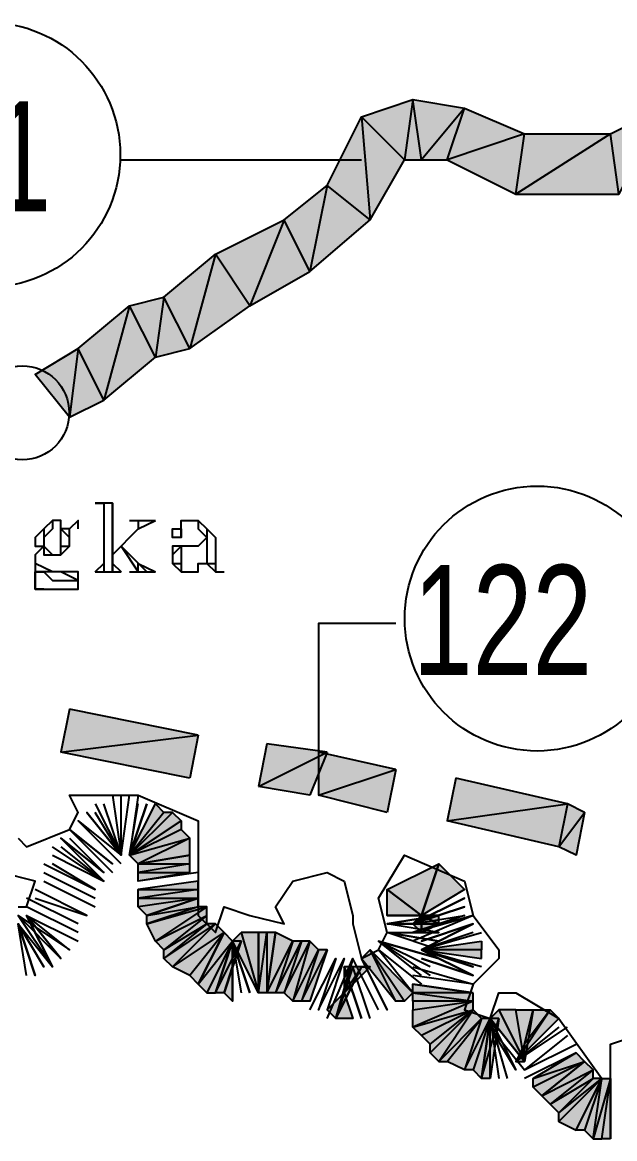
# Model space of a CAD drawing. Header units: millimetres. Extents: x 658 to 813, y 806 to 883.
# Drawn here: x 784.5124 to 784.7222, y 862.676 to 863.0712 of the extents above; entities that cross this region are included whole.
import ezdxf

# ---------------------------------------------------------------- set-up
doc = ezdxf.new("R2010")
doc.units = ezdxf.units.MM
doc.header["$LTSCALE"] = 0.1
doc.linetypes.add('atContinuous2', pattern=[0])
for name, color, linetype in [('KLEKTOR1', 7, 'Continuous'), ('LINK NAS BARU', 7, 'Continuous'), ('LINK SN', 7, 'Continuous'), ('PANTAI', 7, 'Continuous'), ('pantai1', 7, 'Continuous'), ('RENC-JL-SN', 7, 'Continuous'), ('SYMBOL', 7, 'Continuous'), ('TEXT', 8, 'Continuous'), ('zat_Mask_solid', 7, 'Continuous')]:
    doc.layers.add(name, color=color, linetype=linetype)
doc.styles.add('Style2', font='arial.ttf', dxfattribs={"height": 0.2})

msp = doc.modelspace()

# ---------------------------------------------------------------- hatches: boundary and pattern name
at = {"layer": 'KLEKTOR1'}
h = msp.add_hatch(color=7, dxfattribs=at)
h.paths.add_polyline_path([(784.6629, 863.02259), (784.66898, 863.04083), (784.65378, 863.02259)], flags=17)
h.paths.add_polyline_path([(784.66898, 863.04083), (784.65378, 863.02259), (784.65074, 863.04387)])
msp.add_hatch(color=7, dxfattribs=at).paths.add_polyline_path([(784.7389, 863.04083), (784.7237, 863.01043), (784.72066, 863.03171)])
h = msp.add_hatch(color=7, dxfattribs=at)
h.paths.add_polyline_path([(784.7237, 863.01043), (784.72066, 863.03171), (784.68722, 863.01043)])
h.paths.add_polyline_path([(784.72066, 863.03171), (784.68722, 863.01043), (784.69026, 863.03171)], flags=17)
at = {"layer": 'pantai1'}
for points in [[(784.55954, 862.79458), (784.56258, 862.79154), (784.55042, 862.77634)], [(784.56866, 862.7885), (784.56866, 862.78546), (784.55042, 862.77634)], [(784.56866, 862.78546), (784.55042, 862.77634), (784.5717, 862.78242)], [(784.5717, 862.77634), (784.55346, 862.7733), (784.5717, 862.7733)], [(784.65378, 862.75506), (784.65986, 862.7733), (784.66898, 862.76418)], [(784.57474, 862.76722), (784.55346, 862.76418), (784.57474, 862.76418)], [(784.57474, 862.76114), (784.5565, 862.75506), (784.57474, 862.7581)], [(784.65378, 862.75506), (784.64162, 862.75506), (784.64162, 862.76418)], [(784.65378, 862.75506), (784.65074, 862.75202), (784.65378, 862.74898)], [(784.65378, 862.75506), (784.65986, 862.75202), (784.65986, 862.75506)], [(784.58386, 862.74898), (784.57474, 862.73074), (784.5869, 862.74594)], [(784.5869, 862.73682), (784.58994, 862.74594), (784.5869, 862.74594)], [(784.6325, 862.73986), (784.64466, 862.72466), (784.63554, 862.7429)], [(784.5869, 862.73682), (784.5869, 862.72466), (784.58386, 862.7277)], [(784.62642, 862.7277), (784.6325, 862.73682), (784.62642, 862.73682)], [(784.62946, 862.73074), (784.6325, 862.73682), (784.63554, 862.73682)], [(784.62946, 862.73074), (784.62034, 862.72162), (784.62338, 862.71858)], [(784.67202, 862.7277), (784.65074, 862.7277), (784.65074, 862.73074)], [(784.67202, 862.72466), (784.65074, 862.71554), (784.65074, 862.72162)], [(784.69026, 862.70946), (784.6933, 862.72162), (784.69938, 862.72162)], [(784.66898, 862.70034), (784.6629, 862.70338), (784.67506, 862.71858)], [(784.7085, 862.70642), (784.6933, 862.6973), (784.71154, 862.70338)], [(784.71154, 862.70338), (784.69634, 862.69122), (784.71458, 862.70034)]]:
    msp.add_hatch(color=7, dxfattribs=at).paths.add_polyline_path(points)
h = msp.add_hatch(color=7, dxfattribs=at)
h.paths.add_polyline_path([(784.56258, 862.79154), (784.55042, 862.77634), (784.56562, 862.79154)], flags=16)
h.paths.add_polyline_path([(784.55042, 862.77634), (784.56562, 862.79154), (784.56866, 862.7885)])
h = msp.add_hatch(color=7, dxfattribs=at)
h.paths.add_polyline_path([(784.55042, 862.77634), (784.5717, 862.78242), (784.55346, 862.7733)])
h.paths.add_polyline_path([(784.5717, 862.78242), (784.55346, 862.7733), (784.5717, 862.77634)], flags=17)
h = msp.add_hatch(color=7, dxfattribs=at)
h.paths.add_polyline_path([(784.55346, 862.7733), (784.5717, 862.7733), (784.55346, 862.77026)], flags=16)
h.paths.add_polyline_path([(784.5717, 862.7733), (784.55346, 862.77026), (784.5717, 862.77026)])
h = msp.add_hatch(color=7, dxfattribs=at)
h.paths.add_polyline_path([(784.55346, 862.76418), (784.57474, 862.76418), (784.55346, 862.76114)], flags=16)
h.paths.add_polyline_path([(784.57474, 862.76418), (784.55346, 862.76114), (784.57474, 862.76114)])
h = msp.add_hatch(color=7, dxfattribs=at)
h.paths.add_polyline_path([(784.55346, 862.76114), (784.57474, 862.76114), (784.55346, 862.7581)], flags=16)
h.paths.add_polyline_path([(784.57474, 862.76114), (784.55346, 862.7581), (784.5565, 862.75506)])
h = msp.add_hatch(color=7, dxfattribs=at)
h.paths.add_polyline_path([(784.5565, 862.75506), (784.57474, 862.7581), (784.5565, 862.75202)], flags=16)
h.paths.add_polyline_path([(784.57474, 862.7581), (784.5565, 862.75202), (784.57778, 862.7581)], flags=16)
h.paths.add_polyline_path([(784.5565, 862.75202), (784.57778, 862.7581), (784.55954, 862.74594)])
h.paths.add_polyline_path([(784.57778, 862.7581), (784.55954, 862.74594), (784.57778, 862.75506)], flags=17)
h = msp.add_hatch(color=7, dxfattribs=at)
h.paths.add_polyline_path([(784.55954, 862.74594), (784.57778, 862.75506), (784.56258, 862.7429)])
h.paths.add_polyline_path([(784.57778, 862.75506), (784.56258, 862.7429), (784.57778, 862.75202)], flags=17)
h = msp.add_hatch(color=7, dxfattribs=at)
h.paths.add_polyline_path([(784.56258, 862.7429), (784.57778, 862.75202), (784.56258, 862.73986)], flags=16)
h.paths.add_polyline_path([(784.57778, 862.75202), (784.56258, 862.73986), (784.58082, 862.75202)], flags=16)
h.paths.add_polyline_path([(784.56258, 862.73986), (784.58082, 862.75202), (784.56562, 862.73682)])
h = msp.add_hatch(color=7, dxfattribs=at)
h.paths.add_polyline_path([(784.5869, 862.74594), (784.58994, 862.74898), (784.59602, 862.7277)])
h.paths.add_polyline_path([(784.58994, 862.74898), (784.59602, 862.7277), (784.59602, 862.74898)], flags=17)
h = msp.add_hatch(color=7, dxfattribs=at)
h.paths.add_polyline_path([(784.59602, 862.74898), (784.59602, 862.7277), (784.59906, 862.74898)], flags=16)
h.paths.add_polyline_path([(784.59602, 862.7277), (784.59906, 862.74898), (784.59906, 862.7277)])
h = msp.add_hatch(color=7, dxfattribs=at)
h.paths.add_polyline_path([(784.6021, 862.74898), (784.59906, 862.7277), (784.60818, 862.74594)])
h.paths.add_polyline_path([(784.59906, 862.7277), (784.60818, 862.74594), (784.6021, 862.7277)], flags=17)
h = msp.add_hatch(color=7, dxfattribs=at)
h.paths.add_polyline_path([(784.57474, 862.73074), (784.5869, 862.74594), (784.57778, 862.7277)])
h.paths.add_polyline_path([(784.5869, 862.74594), (784.57778, 862.7277), (784.58082, 862.7277)], flags=17)
h = msp.add_hatch(color=7, dxfattribs=at)
h.paths.add_polyline_path([(784.5869, 862.74594), (784.58082, 862.7277), (784.58994, 862.74594)], flags=16)
h.paths.add_polyline_path([(784.58082, 862.7277), (784.58994, 862.74594), (784.58386, 862.7277)])
h = msp.add_hatch(color=7, dxfattribs=at)
h.paths.add_polyline_path([(784.60818, 862.74594), (784.6021, 862.7277), (784.61122, 862.74594)], flags=16)
h.paths.add_polyline_path([(784.6021, 862.7277), (784.61122, 862.74594), (784.60514, 862.7277)])
h = msp.add_hatch(color=7, dxfattribs=at)
h.paths.add_polyline_path([(784.61122, 862.74594), (784.60514, 862.7277), (784.61426, 862.74594)], flags=16)
h.paths.add_polyline_path([(784.60514, 862.7277), (784.61426, 862.74594), (784.60818, 862.72466)])
h = msp.add_hatch(color=7, dxfattribs=at)
h.paths.add_polyline_path([(784.61426, 862.74594), (784.60818, 862.72466), (784.6173, 862.7429)])
h.paths.add_polyline_path([(784.60818, 862.72466), (784.6173, 862.7429), (784.61122, 862.72466)], flags=17)
h = msp.add_hatch(color=7, dxfattribs=at)
h.paths.add_polyline_path([(784.67506, 862.74594), (784.67506, 862.7429), (784.65378, 862.7429)])
h.paths.add_polyline_path([(784.67506, 862.7429), (784.65378, 862.7429), (784.67506, 862.73986)])
h = msp.add_hatch(color=7, dxfattribs=at)
h.paths.add_polyline_path([(784.6173, 862.7429), (784.61122, 862.72466), (784.62034, 862.7429)], flags=16)
h.paths.add_polyline_path([(784.61122, 862.72466), (784.62034, 862.7429), (784.61426, 862.72466)])
h = msp.add_hatch(color=7, dxfattribs=at)
h.paths.add_polyline_path([(784.64466, 862.72466), (784.63554, 862.7429), (784.6477, 862.72466)], flags=16)
h.paths.add_polyline_path([(784.63554, 862.7429), (784.6477, 862.72466), (784.65074, 862.7277)])
h = msp.add_hatch(color=7, dxfattribs=at)
h.paths.add_polyline_path([(784.67202, 862.7277), (784.65074, 862.7277), (784.67202, 862.72466)], flags=17)
h.paths.add_polyline_path([(784.65074, 862.7277), (784.67202, 862.72466), (784.65074, 862.72466)], flags=17)
h = msp.add_hatch(color=7, dxfattribs=at)
h.paths.add_polyline_path([(784.65986, 862.70338), (784.67202, 862.72162), (784.65682, 862.70642)])
h.paths.add_polyline_path([(784.67202, 862.72162), (784.65682, 862.70642), (784.65682, 862.70946)], flags=17)
h = msp.add_hatch(color=7, dxfattribs=at)
h.paths.add_polyline_path([(784.6629, 862.70338), (784.67506, 862.71858), (784.65986, 862.70338)], flags=17)
h.paths.add_polyline_path([(784.67506, 862.71858), (784.65986, 862.70338), (784.67202, 862.72162)])
h = msp.add_hatch(color=7, dxfattribs=at)
h.paths.add_polyline_path([(784.6781, 862.71858), (784.68114, 862.72162), (784.69026, 862.70338)])
h.paths.add_polyline_path([(784.68114, 862.72162), (784.69026, 862.70338), (784.68722, 862.72162)], flags=17)
h = msp.add_hatch(color=7, dxfattribs=at)
h.paths.add_polyline_path([(784.67506, 862.71858), (784.66898, 862.70034), (784.6781, 862.71858)], flags=16)
h.paths.add_polyline_path([(784.66898, 862.70034), (784.6781, 862.71858), (784.67202, 862.70034)])
h = msp.add_hatch(color=7, dxfattribs=at)
h.paths.add_polyline_path([(784.6781, 862.71858), (784.67506, 862.6973), (784.68114, 862.71858)], flags=16)
h.paths.add_polyline_path([(784.67506, 862.6973), (784.68114, 862.71858), (784.6781, 862.6973)])
h = msp.add_hatch(color=7, dxfattribs=at)
h.paths.add_polyline_path([(784.6933, 862.6973), (784.71154, 862.70338), (784.6933, 862.69426)], flags=17)
h.paths.add_polyline_path([(784.71154, 862.70338), (784.6933, 862.69426), (784.69634, 862.69122)])
h = msp.add_hatch(color=7, dxfattribs=at)
h.paths.add_polyline_path([(784.69634, 862.69122), (784.71458, 862.70034), (784.69938, 862.68818)])
h.paths.add_polyline_path([(784.71458, 862.70034), (784.69938, 862.68818), (784.71458, 862.6973)], flags=17)
h = msp.add_hatch(color=7, dxfattribs=at)
h.paths.add_polyline_path([(784.71458, 862.6973), (784.70242, 862.68514), (784.71762, 862.6973)], flags=16)
h.paths.add_polyline_path([(784.70242, 862.68514), (784.71762, 862.6973), (784.70242, 862.6821)], flags=17)
h.paths.add_polyline_path([(784.71762, 862.6973), (784.70242, 862.6821), (784.7085, 862.67906)])
h = msp.add_hatch(color=7, dxfattribs=at)
h.paths.add_polyline_path([(784.72066, 862.67602), (784.71762, 862.67602), (784.72066, 862.6973)], flags=0)
h.paths.add_polyline_path([(784.71762, 862.67602), (784.72066, 862.6973), (784.71458, 862.67602)], flags=17)
h.paths.add_polyline_path([(784.72066, 862.6973), (784.71458, 862.67602), (784.71762, 862.6973)], flags=17)
at = {"layer": 'RENC-JL-SN'}
h = msp.add_hatch(color=7, dxfattribs=at)
h.paths.add_polyline_path([(784.52914, 862.82802), (784.5261, 862.81282), (784.57474, 862.8189)])
h.paths.add_polyline_path([(784.5261, 862.81282), (784.57474, 862.8189), (784.5717, 862.8037)])
h = msp.add_hatch(color=7, dxfattribs=at)
h.paths.add_polyline_path([(784.59906, 862.81586), (784.59602, 862.80066), (784.62034, 862.81282)])
h.paths.add_polyline_path([(784.59602, 862.80066), (784.62034, 862.81282), (784.61426, 862.79762)])
h = msp.add_hatch(color=7, dxfattribs=at)
h.paths.add_polyline_path([(784.6173, 862.81282), (784.6173, 862.79762), (784.64466, 862.80674)])
h.paths.add_polyline_path([(784.6173, 862.79762), (784.64466, 862.80674), (784.64162, 862.79154)])
for points in [[(784.66594, 862.8037), (784.6629, 862.7885), (784.70546, 862.79458)], [(784.6629, 862.7885), (784.70546, 862.79458), (784.70242, 862.77938)], [(784.70546, 862.79458), (784.70242, 862.77938), (784.71154, 862.79154)], [(784.70242, 862.77938), (784.71154, 862.79154), (784.7085, 862.77634)]]:
    msp.add_hatch(color=7, dxfattribs=at).paths.add_polyline_path(points)
at = {"layer": 'zat_Mask_solid'}
for points in [[(784.65074, 863.04387), (784.6477, 863.02259), (784.6325, 863.03779)], [(784.65378, 863.02259), (784.65074, 863.04387), (784.6477, 863.02259)], [(784.6325, 863.03779), (784.63554, 863.00131), (784.62034, 863.01347)], [(784.6477, 863.02259), (784.6325, 863.03779), (784.63554, 863.00131)], [(784.69026, 863.03171), (784.6629, 863.02259), (784.66898, 863.04083)], [(784.68722, 863.01043), (784.69026, 863.03171), (784.6629, 863.02259)], [(784.62034, 863.01347), (784.61426, 862.98307), (784.60514, 863.00131)], [(784.63554, 863.00131), (784.62034, 863.01347), (784.61426, 862.98307)], [(784.60514, 863.00131), (784.59298, 862.97091), (784.58082, 862.98915)], [(784.61426, 862.98307), (784.60514, 863.00131), (784.59298, 862.97091)], [(784.58082, 862.98915), (784.5717, 862.95571), (784.56258, 862.97395)], [(784.59298, 862.97091), (784.58082, 862.98915), (784.5717, 862.95571)], [(784.55042, 862.97091), (784.5413, 862.93747), (784.53218, 862.95571)], [(784.55954, 862.95267), (784.55042, 862.97091), (784.5413, 862.93747)], [(784.56258, 862.97395), (784.55954, 862.95267), (784.55042, 862.97091)], [(784.5717, 862.95571), (784.56258, 862.97395), (784.55954, 862.95267)], [(784.53218, 862.95571), (784.52914, 862.93139), (784.51698, 862.94659)], [(784.5413, 862.93747), (784.53218, 862.95571), (784.52914, 862.93139)], [(784.65378, 862.75506), (784.64162, 862.76418), (784.65986, 862.7733)], [(784.55346, 862.77026), (784.5717, 862.77026), (784.55346, 862.76722)], [(784.65378, 862.75506), (784.65378, 862.74898), (784.65986, 862.75202)], [(784.58082, 862.75202), (784.56562, 862.73682), (784.58386, 862.74898)], [(784.56562, 862.73682), (784.58386, 862.74898), (784.5717, 862.73378)], [(784.58386, 862.74898), (784.5717, 862.73378), (784.57474, 862.73074)], [(784.59906, 862.74898), (784.59906, 862.7277), (784.6021, 862.74898)], [(784.62946, 862.73074), (784.63554, 862.73682), (784.6325, 862.73682)], [(784.62946, 862.73074), (784.62338, 862.71858), (784.62034, 862.72162)], [(784.62642, 862.7277), (784.62946, 862.71858), (784.62338, 862.71858)], [(784.67202, 862.72466), (784.65074, 862.72466), (784.65074, 862.72162)], [(784.67202, 862.72466), (784.65074, 862.71554), (784.67202, 862.72162)], [(784.65074, 862.71554), (784.67202, 862.72162), (784.65378, 862.7125)], [(784.67202, 862.72162), (784.65378, 862.7125), (784.65682, 862.70946)], [(784.69026, 862.70338), (784.68722, 862.72162), (784.6933, 862.72162)], [(784.69938, 862.72162), (784.70242, 862.71858), (784.68722, 862.70338)], [(784.6781, 862.71858), (784.67202, 862.70034), (784.67506, 862.6973)], [(784.69026, 862.70946), (784.68722, 862.70338), (784.69026, 862.70338)], [(784.69938, 862.68818), (784.71458, 862.6973), (784.70242, 862.68514)], [(784.71762, 862.6973), (784.71154, 862.67906), (784.7085, 862.67906)], [(784.71458, 862.67602), (784.71762, 862.6973), (784.71154, 862.67906)]]:
    msp.add_hatch(color=7, dxfattribs=at).paths.add_polyline_path(points)

# ---------------------------------------------------------------- linework, layer by layer
at = {"layer": 'KLEKTOR1', "color": 7}
for points in [[(784.65074, 863.04387), (784.6477, 863.02259), (784.6325, 863.03779), (784.65074, 863.04387)], [(784.65378, 863.02259), (784.65074, 863.04387), (784.6477, 863.02259), (784.65378, 863.02259)], [(784.66898, 863.04083), (784.65378, 863.02259), (784.65074, 863.04387), (784.66898, 863.04083)], [(784.6325, 863.03779), (784.63554, 863.00131), (784.62034, 863.01347), (784.6325, 863.03779)], [(784.6477, 863.02259), (784.6325, 863.03779), (784.63554, 863.00131), (784.6477, 863.02259)], [(784.6629, 863.02259), (784.66898, 863.04083), (784.65378, 863.02259), (784.6629, 863.02259)], [(784.69026, 863.03171), (784.6629, 863.02259), (784.66898, 863.04083), (784.69026, 863.03171)], [(784.7389, 863.04083), (784.7237, 863.01043), (784.72066, 863.03171), (784.7389, 863.04083)], [(784.68722, 863.01043), (784.69026, 863.03171), (784.6629, 863.02259), (784.68722, 863.01043)], [(784.7237, 863.01043), (784.72066, 863.03171), (784.68722, 863.01043), (784.7237, 863.01043)], [(784.72066, 863.03171), (784.68722, 863.01043), (784.69026, 863.03171), (784.72066, 863.03171)], [(784.62034, 863.01347), (784.61426, 862.98307), (784.60514, 863.00131), (784.62034, 863.01347)], [(784.63554, 863.00131), (784.62034, 863.01347), (784.61426, 862.98307), (784.63554, 863.00131)], [(784.60514, 863.00131), (784.59298, 862.97091), (784.58082, 862.98915), (784.60514, 863.00131)], [(784.61426, 862.98307), (784.60514, 863.00131), (784.59298, 862.97091), (784.61426, 862.98307)], [(784.58082, 862.98915), (784.5717, 862.95571), (784.56258, 862.97395), (784.58082, 862.98915)], [(784.59298, 862.97091), (784.58082, 862.98915), (784.5717, 862.95571), (784.59298, 862.97091)], [(784.55042, 862.97091), (784.5413, 862.93747), (784.53218, 862.95571), (784.55042, 862.97091)], [(784.55954, 862.95267), (784.55042, 862.97091), (784.5413, 862.93747), (784.55954, 862.95267)], [(784.56258, 862.97395), (784.55954, 862.95267), (784.55042, 862.97091), (784.56258, 862.97395)], [(784.5717, 862.95571), (784.56258, 862.97395), (784.55954, 862.95267), (784.5717, 862.95571)], [(784.53218, 862.95571), (784.52914, 862.93139), (784.51698, 862.94659), (784.53218, 862.95571)], [(784.5413, 862.93747), (784.53218, 862.95571), (784.52914, 862.93139), (784.5413, 862.93747)]]:
    msp.add_lwpolyline(points, dxfattribs=at)
at = {"layer": 'LINK NAS BARU', "color": 7}
msp.add_lwpolyline([(784.54738, 863.02259), (784.6325, 863.02259)], dxfattribs=at)
at = {"layer": 'LINK NAS BARU', "color": 7, "linetype": 'atContinuous2'}
msp.add_circle((784.50018, 863.02433), 0.0469, dxfattribs=at)
at = {"layer": 'LINK SN', "color": 7}
msp.add_lwpolyline([(784.64466, 862.85842), (784.6173, 862.85842), (784.6173, 862.80066)], dxfattribs=at)
at = {"layer": 'LINK SN', "color": 7, "linetype": 'atContinuous2'}
msp.add_circle((784.69474, 862.86016), 0.0469, dxfattribs=at)
at = {"layer": 'PANTAI', "color": 7}
for points in [[(784.5109, 862.78242), (784.51394, 862.77938), (784.52914, 862.78546), (784.53218, 862.79154), (784.52914, 862.79762), (784.53522, 862.79762), (784.55346, 862.79762), (784.57474, 862.7885), (784.57474, 862.75506), (784.58082, 862.74898), (784.58386, 862.7581), (784.59298, 862.75506), (784.60514, 862.75202), (784.6021, 862.7581), (784.60818, 862.76722), (784.62034, 862.77026), (784.62642, 862.76722), (784.62946, 862.75506), (784.62946, 862.75202), (784.6325, 862.73986), (784.63858, 862.7429), (784.64162, 862.74898), (784.63858, 862.76114), (784.6477, 862.77634), (784.66898, 862.76722), (784.67202, 862.75506), (784.68114, 862.7429), (784.68114, 862.73986), (784.67202, 862.73074), (784.66898, 862.72162), (784.6781, 862.71858), (784.68114, 862.7277), (784.68722, 862.7277), (784.70242, 862.71858), (784.71762, 862.6973), (784.72066, 862.6973), (784.72066, 862.70946), (784.72978, 862.7125)], [(784.5109, 862.7581), (784.51394, 862.7581), (784.51698, 862.76722), (784.50482, 862.77026)]]:
    msp.add_lwpolyline(points, dxfattribs=at)
at = {"layer": 'pantai1', "color": 7, "linetype": 'atContinuous2'}
for p, q in [((784.5869, 862.74594), (784.58994, 862.74898)), ((784.58994, 862.74898), (784.59602, 862.7277)), ((784.58994, 862.74898), (784.59602, 862.7277)), ((784.59602, 862.74898), (784.58994, 862.74898)), ((784.59602, 862.7277), (784.59602, 862.74898)), ((784.5869, 862.74594), (784.58082, 862.7277)), ((784.58082, 862.7277), (784.58994, 862.74594)), ((784.58082, 862.7277), (784.58994, 862.74594)), ((784.58994, 862.74594), (784.58386, 862.7277)), ((784.58994, 862.74594), (784.5869, 862.74594)), ((784.59602, 862.7277), (784.5869, 862.74594)), ((784.65378, 862.7429), (784.67506, 862.74594)), ((784.67506, 862.74594), (784.67506, 862.7429)), ((784.67506, 862.7429), (784.65378, 862.7429)), ((784.67506, 862.7429), (784.65378, 862.7429)), ((784.65378, 862.7429), (784.67506, 862.73986)), ((784.67506, 862.73986), (784.67506, 862.7429)), ((784.58386, 862.7277), (784.58082, 862.7277)), ((784.6781, 862.71858), (784.67506, 862.6973)), ((784.67506, 862.6973), (784.68114, 862.71858)), ((784.67506, 862.6973), (784.68114, 862.71858)), ((784.68114, 862.71858), (784.6781, 862.71858)), ((784.68114, 862.71858), (784.6781, 862.6973)), ((784.6781, 862.6973), (784.67506, 862.6973))]:
    msp.add_line(p, q, dxfattribs=at)
at = {"layer": 'pantai1', "color": 7}
for points in [[(784.54434, 862.79762), (784.54738, 862.77634), (784.54738, 862.79762)], [(784.54738, 862.77634), (784.55042, 862.79762)], [(784.55346, 862.79762), (784.55042, 862.77634), (784.55346, 862.79458)], [(784.53826, 862.79458), (784.54738, 862.77634), (784.5413, 862.79458)], [(784.5565, 862.79458), (784.55042, 862.77634), (784.5565, 862.79458)], [(784.55954, 862.79458), (784.56258, 862.79154), (784.55042, 862.77634), (784.55954, 862.79458)], [(784.54738, 862.7733), (784.53218, 862.7885), (784.54738, 862.77634), (784.53522, 862.79154), (784.54738, 862.77634), (784.53826, 862.79154)], [(784.56258, 862.79154), (784.55042, 862.77634), (784.56562, 862.79154), (784.56258, 862.79154)], [(784.55042, 862.77634), (784.56562, 862.79154), (784.56866, 862.7885), (784.55042, 862.77634)], [(784.56866, 862.7885), (784.56866, 862.78546), (784.55042, 862.77634), (784.56866, 862.7885)], [(784.54434, 862.77026), (784.52914, 862.78546), (784.54434, 862.77026)], [(784.52914, 862.78546), (784.54434, 862.7733), (784.52914, 862.78546)], [(784.56866, 862.78546), (784.55042, 862.77634), (784.5717, 862.78242), (784.56866, 862.78546)], [(784.5261, 862.77938), (784.5413, 862.76722), (784.5261, 862.78242), (784.5413, 862.77026), (784.5261, 862.78242)], [(784.52914, 862.78242), (784.5413, 862.77026)], [(784.55042, 862.77634), (784.5717, 862.78242), (784.55346, 862.7733), (784.55042, 862.77634)], [(784.5717, 862.78242), (784.55346, 862.7733), (784.5717, 862.77634), (784.5717, 862.78242)], [(784.52306, 862.77634), (784.5413, 862.76722), (784.52306, 862.77938)], [(784.52002, 862.7733), (784.53826, 862.76418), (784.52306, 862.7733)], [(784.5717, 862.77634), (784.55346, 862.7733), (784.5717, 862.7733), (784.5717, 862.77634)], [(784.55346, 862.7733), (784.5717, 862.7733), (784.55346, 862.77026), (784.55346, 862.7733)], [(784.5717, 862.7733), (784.55346, 862.77026), (784.5717, 862.77026), (784.5717, 862.7733)], [(784.65378, 862.75506), (784.64162, 862.76418), (784.65986, 862.7733), (784.65378, 862.75506)], [(784.65378, 862.75506), (784.65986, 862.7733), (784.66898, 862.76418), (784.65378, 862.75506)], [(784.52002, 862.77026), (784.53826, 862.76114)], [(784.55346, 862.77026), (784.5717, 862.77026), (784.55346, 862.76722), (784.55346, 862.77026)], [(784.57474, 862.77026), (784.55346, 862.76722)], [(784.52002, 862.76722), (784.53826, 862.7581)], [(784.57474, 862.76722), (784.55346, 862.76418), (784.57474, 862.76418), (784.57474, 862.76722)], [(784.53218, 862.75202), (784.51394, 862.76114)], [(784.51698, 862.76114), (784.53522, 862.75506), (784.51698, 862.76418)], [(784.55346, 862.76418), (784.57474, 862.76418), (784.55346, 862.76114), (784.55346, 862.76418)], [(784.57474, 862.76418), (784.55346, 862.76114), (784.57474, 862.76114), (784.57474, 862.76418)], [(784.55346, 862.76114), (784.57474, 862.76114), (784.55346, 862.7581), (784.55346, 862.76114)], [(784.57474, 862.76114), (784.55346, 862.7581), (784.5565, 862.75506), (784.57474, 862.76114)], [(784.57474, 862.76114), (784.5565, 862.75506), (784.57474, 862.7581), (784.57474, 862.76114)], [(784.65378, 862.75506), (784.64162, 862.75506), (784.64162, 862.76418), (784.65378, 862.75506)], [(784.65074, 862.75202), (784.66898, 862.76114), (784.65074, 862.75202), (784.66898, 862.7581), (784.65074, 862.75202), (784.66898, 862.7581)], [(784.53218, 862.74898), (784.51394, 862.7581)], [(784.5565, 862.75506), (784.57474, 862.7581), (784.5565, 862.75202), (784.5565, 862.75506)], [(784.57474, 862.7581), (784.5565, 862.75202), (784.57778, 862.7581), (784.57474, 862.7581)], [(784.5565, 862.75202), (784.57778, 862.7581), (784.55954, 862.74594), (784.5565, 862.75202)], [(784.57778, 862.7581), (784.55954, 862.74594), (784.57778, 862.75506), (784.57778, 862.7581)], [(784.51394, 862.73378), (784.5109, 862.75202), (784.51698, 862.73378), (784.5109, 862.75202), (784.52002, 862.73682), (784.5109, 862.75202), (784.52306, 862.73682), (784.5109, 862.75506), (784.52306, 862.73682), (784.51394, 862.75506), (784.52306, 862.73682)], [(784.5261, 862.73986), (784.5109, 862.75506), (784.52914, 862.7429), (784.51394, 862.75506), (784.53218, 862.74594)], [(784.51394, 862.75506), (784.5261, 862.73986), (784.51394, 862.75506)], [(784.55954, 862.74594), (784.57778, 862.75506), (784.56258, 862.7429), (784.55954, 862.74594)], [(784.57778, 862.75506), (784.56258, 862.7429), (784.57778, 862.75202), (784.57778, 862.75506)], [(784.65986, 862.7429), (784.64162, 862.74898), (784.65986, 862.74594), (784.64162, 862.74898), (784.65986, 862.74898), (784.64162, 862.75202), (784.65986, 862.75202), (784.64162, 862.75202), (784.65986, 862.75506), (784.64162, 862.75202), (784.65986, 862.75506), (784.64162, 862.75506), (784.65986, 862.75506)], [(784.65378, 862.75506), (784.65074, 862.75202), (784.65378, 862.74898), (784.65378, 862.75506)], [(784.65074, 862.75202), (784.66898, 862.75506), (784.65074, 862.74898), (784.67202, 862.75506), (784.65074, 862.74898)], [(784.67202, 862.75506), (784.65074, 862.74594)], [(784.65378, 862.75506), (784.65986, 862.75202), (784.65986, 862.75506), (784.65378, 862.75506)], [(784.65378, 862.75506), (784.65378, 862.74898), (784.65986, 862.75202), (784.65378, 862.75506)], [(784.56258, 862.7429), (784.57778, 862.75202), (784.56258, 862.73986), (784.56258, 862.7429)], [(784.57778, 862.75202), (784.56258, 862.73986), (784.58082, 862.75202), (784.57778, 862.75202)], [(784.56258, 862.73986), (784.58082, 862.75202), (784.56562, 862.73682), (784.56258, 862.73986)], [(784.58082, 862.75202), (784.56562, 862.73682), (784.58386, 862.74898), (784.58082, 862.75202)], [(784.56562, 862.73682), (784.58386, 862.74898), (784.5717, 862.73378), (784.56562, 862.73682)], [(784.58386, 862.74898), (784.5717, 862.73378), (784.57474, 862.73074), (784.58386, 862.74898)], [(784.58386, 862.74898), (784.57474, 862.73074), (784.5869, 862.74594), (784.58386, 862.74898)], [(784.59602, 862.74898), (784.59602, 862.7277), (784.59906, 862.74898), (784.59602, 862.74898)], [(784.59602, 862.7277), (784.59906, 862.74898), (784.59906, 862.7277), (784.59602, 862.7277)], [(784.59906, 862.74898), (784.59906, 862.7277), (784.6021, 862.74898), (784.59906, 862.74898)], [(784.6021, 862.74898), (784.59906, 862.7277), (784.60818, 862.74594), (784.6021, 862.74898)], [(784.67202, 862.75202), (784.65378, 862.74594), (784.67202, 862.75202), (784.65378, 862.7429), (784.67202, 862.75202), (784.65378, 862.7429), (784.67202, 862.75202)], [(784.67202, 862.74898), (784.65378, 862.7429), (784.67506, 862.74898)], [(784.57474, 862.73074), (784.5869, 862.74594), (784.57778, 862.7277), (784.57474, 862.73074)], [(784.5869, 862.74594), (784.57778, 862.7277), (784.58082, 862.7277), (784.5869, 862.74594)], [(784.5869, 862.73682), (784.58994, 862.74594), (784.5869, 862.74594), (784.5869, 862.73682)], [(784.5869, 862.72466), (784.5869, 862.74594), (784.58994, 862.7277)], [(784.59298, 862.7277), (784.5869, 862.74594), (784.59298, 862.7277)], [(784.59906, 862.7277), (784.60818, 862.74594), (784.6021, 862.7277), (784.59906, 862.7277)], [(784.60818, 862.74594), (784.6021, 862.7277), (784.61122, 862.74594), (784.60818, 862.74594)], [(784.6021, 862.7277), (784.61122, 862.74594), (784.60514, 862.7277), (784.6021, 862.7277)], [(784.61122, 862.74594), (784.60514, 862.7277), (784.61426, 862.74594), (784.61122, 862.74594)], [(784.60514, 862.7277), (784.61426, 862.74594), (784.60818, 862.72466), (784.60514, 862.7277)], [(784.61426, 862.74594), (784.60818, 862.72466), (784.6173, 862.7429), (784.61426, 862.74594)], [(784.65378, 862.73378), (784.63858, 862.74594), (784.65682, 862.73378)], [(784.65682, 862.73682), (784.63858, 862.74594), (784.65986, 862.73986), (784.63858, 862.74594)], [(784.60818, 862.72466), (784.6173, 862.7429), (784.61122, 862.72466), (784.60818, 862.72466)], [(784.6173, 862.7429), (784.61122, 862.72466), (784.62034, 862.7429), (784.6173, 862.7429)], [(784.61122, 862.72466), (784.62034, 862.7429), (784.61426, 862.72466), (784.61122, 862.72466)], [(784.6325, 862.73986), (784.64466, 862.72466), (784.63554, 862.7429), (784.6325, 862.73986)], [(784.64466, 862.72466), (784.63554, 862.7429), (784.6477, 862.72466), (784.64466, 862.72466)], [(784.63554, 862.7429), (784.6477, 862.72466), (784.65074, 862.7277), (784.63554, 862.7429)], [(784.65074, 862.7277), (784.63858, 862.7429), (784.65378, 862.73074)], [(784.67506, 862.73682), (784.65378, 862.7429), (784.67202, 862.73682), (784.65378, 862.7429), (784.67202, 862.73378), (784.65378, 862.7429)], [(784.61426, 862.72162), (784.62338, 862.73986), (784.6173, 862.72162), (784.62642, 862.73986), (784.62034, 862.72162)], [(784.62034, 862.71858), (784.62946, 862.73986), (784.62338, 862.71858), (784.62946, 862.73986)], [(784.63858, 862.72162), (784.62946, 862.73986)], [(784.6325, 862.73986), (784.64162, 862.72162), (784.6325, 862.73986)], [(784.65378, 862.73986), (784.67202, 862.73378), (784.65378, 862.73986)], [(784.5869, 862.73682), (784.5869, 862.72466), (784.58386, 862.7277), (784.5869, 862.73682)], [(784.62946, 862.73682), (784.62338, 862.71858)], [(784.62642, 862.7277), (784.6325, 862.73682), (784.62642, 862.73682), (784.62642, 862.7277)], [(784.6325, 862.71858), (784.62642, 862.73682), (784.6325, 862.71858)], [(784.62946, 862.73074), (784.6325, 862.73682), (784.63554, 862.73682), (784.62946, 862.73074)], [(784.62946, 862.73074), (784.63554, 862.73682), (784.6325, 862.73682), (784.62946, 862.73074)], [(784.63554, 862.71858), (784.62946, 862.73682)], [(784.65074, 862.73682), (784.67202, 862.73074), (784.65074, 862.73378)], [(784.62946, 862.73074), (784.62034, 862.72162), (784.62338, 862.71858), (784.62946, 862.73074)], [(784.62946, 862.73074), (784.62338, 862.71858), (784.62034, 862.72162), (784.62946, 862.73074)], [(784.67202, 862.7277), (784.65074, 862.73074)], [(784.67202, 862.7277), (784.65074, 862.7277), (784.65074, 862.73074), (784.67202, 862.7277)], [(784.62642, 862.7277), (784.62946, 862.71858), (784.62338, 862.71858), (784.62642, 862.7277)], [(784.67202, 862.7277), (784.65074, 862.7277), (784.67202, 862.72466), (784.67202, 862.7277)], [(784.65074, 862.7277), (784.67202, 862.72466), (784.65074, 862.72466), (784.65074, 862.7277)], [(784.67202, 862.72466), (784.65074, 862.72466), (784.65074, 862.72162), (784.67202, 862.72466)], [(784.67202, 862.72466), (784.65074, 862.71554), (784.65074, 862.72162), (784.67202, 862.72466)], [(784.67202, 862.72466), (784.65074, 862.71554), (784.67202, 862.72162), (784.67202, 862.72466)], [(784.65074, 862.71554), (784.67202, 862.72162), (784.65378, 862.7125), (784.65074, 862.71554)], [(784.67202, 862.72162), (784.65378, 862.7125), (784.65682, 862.70946), (784.67202, 862.72162)], [(784.65986, 862.70338), (784.67202, 862.72162), (784.65682, 862.70642), (784.65986, 862.70338)], [(784.67202, 862.72162), (784.65682, 862.70642), (784.65682, 862.70946), (784.67202, 862.72162)], [(784.67506, 862.71858), (784.65986, 862.70338), (784.67202, 862.72162), (784.67506, 862.71858)], [(784.6781, 862.71858), (784.68114, 862.72162), (784.69026, 862.70338), (784.6781, 862.71858)], [(784.68114, 862.72162), (784.69026, 862.70338), (784.68722, 862.72162), (784.68114, 862.72162)], [(784.69026, 862.70338), (784.68722, 862.72162), (784.6933, 862.72162), (784.69026, 862.70338)], [(784.69938, 862.72162), (784.70242, 862.71858), (784.68722, 862.70338), (784.69938, 862.72162)], [(784.69026, 862.70946), (784.6933, 862.72162), (784.69938, 862.72162), (784.69026, 862.70946)], [(784.6629, 862.70338), (784.67506, 862.71858), (784.65986, 862.70338), (784.6629, 862.70338)], [(784.66898, 862.70034), (784.6629, 862.70338), (784.67506, 862.71858), (784.66898, 862.70034)], [(784.67506, 862.71858), (784.66898, 862.70034), (784.6781, 862.71858), (784.67506, 862.71858)], [(784.66898, 862.70034), (784.6781, 862.71858), (784.67202, 862.70034), (784.66898, 862.70034)], [(784.6781, 862.71858), (784.67202, 862.70034), (784.67506, 862.6973), (784.6781, 862.71858)], [(784.6781, 862.6973), (784.6781, 862.71858), (784.68114, 862.6973)], [(784.68418, 862.6973), (784.6781, 862.71858), (784.68722, 862.70034), (784.6781, 862.71554), (784.69026, 862.70034)], [(784.69026, 862.70338), (784.6781, 862.71858), (784.69026, 862.70338)], [(784.70242, 862.71554), (784.68722, 862.70338), (784.70546, 862.71554)], [(784.69026, 862.70946), (784.68722, 862.70338), (784.69026, 862.70338), (784.69026, 862.70946)], [(784.70546, 862.7125), (784.69026, 862.70034), (784.7085, 862.70946)], [(784.7085, 862.70642), (784.69026, 862.6973)], [(784.7085, 862.70642), (784.6933, 862.6973), (784.71154, 862.70338), (784.7085, 862.70642)], [(784.6933, 862.6973), (784.71154, 862.70338), (784.6933, 862.69426), (784.6933, 862.6973)], [(784.71154, 862.70338), (784.6933, 862.69426), (784.69634, 862.69122), (784.71154, 862.70338)], [(784.71154, 862.70338), (784.69634, 862.69122), (784.71458, 862.70034), (784.71154, 862.70338)], [(784.69634, 862.69122), (784.71458, 862.70034), (784.69938, 862.68818), (784.69634, 862.69122)], [(784.71458, 862.70034), (784.69938, 862.68818), (784.71458, 862.6973), (784.71458, 862.70034)], [(784.69938, 862.68818), (784.71458, 862.6973), (784.70242, 862.68514), (784.69938, 862.68818)], [(784.71458, 862.6973), (784.70242, 862.68514), (784.71762, 862.6973), (784.71458, 862.6973)], [(784.70242, 862.68514), (784.71762, 862.6973), (784.70242, 862.6821), (784.70242, 862.68514)], [(784.71762, 862.6973), (784.70242, 862.6821), (784.7085, 862.67906), (784.71762, 862.6973)], [(784.71762, 862.6973), (784.71154, 862.67906), (784.7085, 862.67906), (784.71762, 862.6973)], [(784.71458, 862.67602), (784.71762, 862.6973), (784.71154, 862.67906), (784.71458, 862.67602)], [(784.71762, 862.67602), (784.72066, 862.6973), (784.71458, 862.67602), (784.71762, 862.67602)], [(784.72066, 862.6973), (784.71458, 862.67602), (784.71762, 862.6973), (784.72066, 862.6973)], [(784.72066, 862.67602), (784.71762, 862.67602), (784.72066, 862.6973), (784.72066, 862.67602)], [(784.72066, 862.67602), (784.72066, 862.6973)]]:
    msp.add_lwpolyline(points, dxfattribs=at)
at = {"layer": 'RENC-JL-SN', "color": 7, "linetype": 'atContinuous2'}
for p, q in [((784.52914, 862.82802), (784.5261, 862.81282)), ((784.57474, 862.8189), (784.52914, 862.82802)), ((784.5261, 862.81282), (784.57474, 862.8189)), ((784.5261, 862.81282), (784.57474, 862.8189)), ((784.57474, 862.8189), (784.5717, 862.8037)), ((784.5717, 862.8037), (784.5261, 862.81282)), ((784.59906, 862.81586), (784.59602, 862.80066)), ((784.59602, 862.80066), (784.62034, 862.81282)), ((784.59602, 862.80066), (784.62034, 862.81282)), ((784.62034, 862.81282), (784.59906, 862.81586)), ((784.62034, 862.81282), (784.61426, 862.79762)), ((784.6173, 862.81282), (784.6173, 862.79762)), ((784.64466, 862.80674), (784.6173, 862.81282)), ((784.6173, 862.79762), (784.64466, 862.80674)), ((784.6173, 862.79762), (784.64466, 862.80674)), ((784.64466, 862.80674), (784.64162, 862.79154)), ((784.61426, 862.79762), (784.59602, 862.80066)), ((784.64162, 862.79154), (784.6173, 862.79762))]:
    msp.add_line(p, q, dxfattribs=at)
at = {"layer": 'RENC-JL-SN', "color": 7}
for points in [[(784.66594, 862.8037), (784.6629, 862.7885), (784.70546, 862.79458), (784.66594, 862.8037)], [(784.6629, 862.7885), (784.70546, 862.79458), (784.70242, 862.77938), (784.6629, 862.7885)], [(784.70546, 862.79458), (784.70242, 862.77938), (784.71154, 862.79154), (784.70546, 862.79458)], [(784.70242, 862.77938), (784.71154, 862.79154), (784.7085, 862.77634), (784.70242, 862.77938)]]:
    msp.add_lwpolyline(points, dxfattribs=at)
at = {"layer": 'SYMBOL', "color": 7, "linetype": 'atContinuous2'}
msp.add_circle((784.51239, 862.93298), 0.01664, dxfattribs=at)
at = {"layer": 'TEXT', "color": 7}
for points in [[(784.54434, 862.8797), (784.54434, 862.90099), (784.53826, 862.90099)], [(784.53826, 862.90099), (784.5413, 862.90099)], [(784.5413, 862.90099), (784.5413, 862.87666)], [(784.54434, 862.90099), (784.54434, 862.87666)], [(784.52306, 862.8949), (784.52002, 862.89186), (784.51698, 862.88882), (784.51698, 862.88578), (784.52002, 862.88578), (784.52002, 862.88274), (784.52306, 862.88274), (784.5261, 862.88274), (784.52914, 862.88578), (784.52914, 862.88882), (784.52914, 862.89186), (784.5261, 862.89186), (784.5261, 862.8949), (784.52306, 862.8949)], [(784.52306, 862.8949), (784.52306, 862.89186), (784.52002, 862.88882), (784.52002, 862.88578), (784.52306, 862.88274)], [(784.52002, 862.89186), (784.52002, 862.88882), (784.52002, 862.88578)], [(784.53218, 862.89186), (784.53218, 862.8949), (784.52914, 862.89186), (784.5261, 862.89186)], [(784.5261, 862.88274), (784.5261, 862.88578), (784.5261, 862.88882), (784.5261, 862.89186), (784.5261, 862.8949)], [(784.5261, 862.88578), (784.52914, 862.88578), (784.52914, 862.88882), (784.5261, 862.89186)], [(784.55346, 862.89186), (784.54434, 862.88274)], [(784.55042, 862.8949), (784.55954, 862.8949)], [(784.55346, 862.8949), (784.55346, 862.89186), (784.55954, 862.8949)], [(784.56866, 862.88882), (784.56866, 862.89186), (784.56866, 862.88882), (784.56562, 862.88882), (784.56562, 862.89186), (784.56866, 862.89186), (784.56866, 862.8949), (784.57474, 862.8949), (784.57778, 862.89186), (784.58082, 862.88882), (784.58082, 862.8797), (784.58082, 862.87666)], [(784.57474, 862.8949), (784.57474, 862.89186), (784.57778, 862.88882), (784.57778, 862.8797), (784.58082, 862.87666), (784.58386, 862.87666)], [(784.57778, 862.89186), (784.57778, 862.88882), (784.57778, 862.8797), (784.58082, 862.8797)], [(784.57778, 862.88882), (784.57474, 862.88578), (784.56866, 862.88578), (784.56562, 862.88578), (784.56562, 862.88274), (784.56562, 862.8797), (784.56866, 862.87666), (784.57474, 862.87666), (784.57474, 862.8797), (784.57778, 862.8797)], [(784.52002, 862.88578), (784.51698, 862.88274), (784.51698, 862.8797), (784.51698, 862.87666), (784.52002, 862.87666), (784.52306, 862.87362), (784.5261, 862.87362), (784.53218, 862.87362), (784.5261, 862.87666), (784.52306, 862.87666), (784.52002, 862.87666), (784.51698, 862.87666), (784.51698, 862.87362), (784.51698, 862.87058), (784.52002, 862.87058), (784.5261, 862.87058), (784.53218, 862.87058), (784.53218, 862.87362), (784.53218, 862.87666), (784.5261, 862.87666), (784.52306, 862.87666), (784.51698, 862.8797)], [(784.54738, 862.88578), (784.5565, 862.87666), (784.54738, 862.88578), (784.55346, 862.87666)], [(784.56866, 862.88578), (784.56562, 862.88274), (784.56562, 862.8797), (784.56866, 862.8797)], [(784.57474, 862.88578), (784.5717, 862.88578), (784.56866, 862.88578), (784.56866, 862.88274), (784.56866, 862.8797), (784.56866, 862.87666)], [(784.53826, 862.87666), (784.5413, 862.8797), (784.5413, 862.87666)], [(784.54434, 862.87666), (784.54434, 862.8797), (784.54738, 862.87666)], [(784.55346, 862.87666), (784.55346, 862.8797), (784.55954, 862.87666)], [(784.52002, 862.87058), (784.51698, 862.87058), (784.51698, 862.87362), (784.51698, 862.87666), (784.52002, 862.87666)], [(784.53826, 862.87666), (784.54738, 862.87666)], [(784.55042, 862.87666), (784.55954, 862.87666)]]:
    msp.add_lwpolyline(points, dxfattribs=at)

# ---------------------------------------------------------------- texts
at = {"layer": 'LINK NAS BARU', "color": 7, "style": 'Style2', "width": 0.7}
msp.add_text('051', height=0.038913, rotation=0.0006, dxfattribs=at).set_placement((784.45921, 863.00435))
at = {"layer": 'LINK SN', "color": 7, "style": 'Style2', "width": 0.7}
msp.add_text('122', height=0.038913, rotation=0.0006, dxfattribs=at).set_placement((784.65074, 862.84018))

doc.saveas('drawing.dxf')
